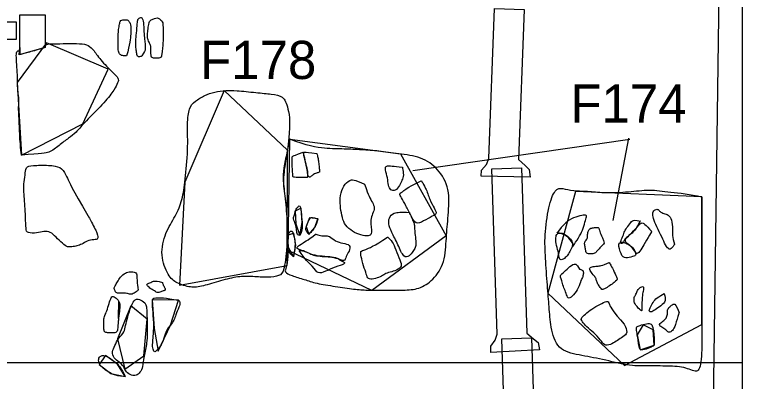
# Model space of a CAD drawing. Extents: x -29.4 to 22.1, y 358.8 to 440.
# Drawn here: x 1.42 to 10, y 399.78 to 404.11 of the extents above; entities that cross this region are included whole.
import ezdxf

# ---------------------------------------------------------------- set-up
doc = ezdxf.new("R2010")
doc.units = 0
for name, color, linetype in [('Brick', 7, 'Continuous'), ('Feature Labels', 7, 'Continuous'), ('Garden Fence', 7, 'Continuous'), ('Modern Pipe', 7, 'Continuous'), ('Quadrat Lines', 7, 'Continuous'), ('Stone', 7, 'Continuous')]:
    doc.layers.add(name, color=color, linetype=linetype)

msp = doc.modelspace()

# ---------------------------------------------------------------- linework, layer by layer
at = {"layer": 'Brick'}
for points in [[(1.4783, 403.6476), (1.4783, 404.1061), (1.7764, 404.1061), (1.7764, 403.7213), (1.4687, 403.6347), (1.4783, 403.7213)], [(0.8662, 404.0227), (1.4335, 404.0227), (1.4335, 403.8143), (0.8662, 403.8143)]]:
    msp.add_lwpolyline(points, close=True, dxfattribs=at)
for points in [[(2.7369, 403.6202), (2.7745, 403.7603), (2.7882, 403.8922), (2.79, 403.9994), (2.758, 404.0351), (2.7479, 404.0488), (2.7113, 404.0479), (2.6756, 404.0433), (2.66, 404.0324), (2.65, 403.9838), (2.6399, 403.916), (2.6381, 403.8501), (2.6371, 403.7951), (2.6344, 403.7182), (2.6417, 403.6623), (2.6628, 403.6275), (2.7131, 403.6202), (2.7369, 403.6202), (2.7369, 403.6202), (2.7369, 403.6202)], [(2.9164, 403.6202), (2.9521, 403.6715), (2.9585, 403.6999), (2.9548, 403.7667), (2.9457, 403.829), (2.9393, 403.9353), (2.9365, 404.0433), (2.9155, 404.0727), (2.9054, 404.0754), (2.8834, 404.0662), (2.8697, 404.0534), (2.8624, 404.0131), (2.8532, 403.8849), (2.845, 403.7942), (2.8441, 403.7154), (2.856, 403.6623), (2.8605, 403.6092), (2.8908, 403.6101), (2.9109, 403.6147), (2.9164, 403.6202), (2.9164, 403.6202), (2.9164, 403.6202)], [(3.1483, 403.6203), (3.1622, 403.6974), (3.166, 403.779), (3.1685, 403.8694), (3.1666, 403.9674), (3.1647, 404.0274), (3.1211, 404.0622), (3.0959, 404.0717), (3.0706, 404.0635), (3.0232, 404.0445), (3.0055, 404.0281), (2.9979, 404.0021), (2.9872, 403.9193), (2.9821, 403.8567), (2.9802, 403.8258), (3.0099, 403.7676), (3.0232, 403.7417), (3.0219, 403.6778), (3.0251, 403.6279), (3.027, 403.6039), (3.058, 403.5912), (3.142, 403.5957), (3.1483, 403.6203), (3.1483, 403.6203), (3.1483, 403.6203)]]:
    msp.add_open_spline(points, degree=3, dxfattribs=at)
at = {"layer": 'Feature Labels'}
for p, q in [((6.1123, 402.2701), (8.6719, 402.6408)), ((8.475, 401.6793), (8.6603, 402.6524))]:
    msp.add_line(p, q, dxfattribs=at)
at = {"layer": 'Garden Fence'}
msp.add_lwpolyline([(9.3991, 418.2415), (9.2845, 405.853), (9.7427, 405.7957), (9.4563, 385.2551), (9.1413, 385.2551), (9.0841, 380.0001)], dxfattribs=at)
at = {"layer": 'Modern Pipe'}
for points in [[(7.4356, 402.3274), (7.4841, 402.2799), (7.4961, 402.1929), (6.9203, 402.2023), (6.9243, 402.2743), (6.9831, 402.342), (7.0107, 402.411), (7.0748, 404.1821), (7.4239, 404.1695), (7.3598, 402.3983)], [(7.5376, 400.2843), (7.5892, 400.2401), (7.6071, 400.1542), (7.032, 400.1241), (7.0311, 400.1962), (7.0851, 400.2678), (7.1079, 400.3385), (7.0449, 402.289), (7.3925, 402.3003), (7.4555, 400.3511)], [(7.656, 398.2791), (7.7076, 398.235), (7.7256, 398.1491), (7.1504, 398.119), (7.1495, 398.1911), (7.2036, 398.2627), (7.2264, 398.3334), (7.1634, 400.2839), (7.511, 400.2951), (7.5739, 398.346)]]:
    msp.add_lwpolyline(points, close=True, dxfattribs=at)
at = {"layer": 'Quadrat Lines'}
for p, q in [((10, 400), (10, 410)), ((1.7934, 403.7746), (1.4479, 403.306)), ((2.52, 403.4657), (1.7934, 403.7746)), ((2.2199, 402.8185), (2.52, 403.4657)), ((1.4479, 403.306), (1.4974, 402.4516)), ((3.8878, 403.2151), (3.4232, 402.1307)), ((4.6341, 402.5087), (3.8878, 403.2151)), ((1.4974, 402.4516), (2.2199, 402.8185)), ((4.6408, 401.3247), (4.6618, 402.6393)), ((4.6618, 402.6393), (5.9669, 402.4646)), ((4.6294, 401.149), (4.6341, 402.5087)), ((5.9669, 402.4646), (6.5062, 401.5009)), ((3.4232, 402.1307), (3.3616, 400.9177)), ((8.031, 402.0231), (7.7067, 400.8235)), ((9.5223, 401.9573), (8.031, 402.0231)), ((9.522, 400.4531), (9.5223, 401.9573)), ((4.796, 401.8268), (4.7238, 401.7892)), ((4.7238, 401.7892), (4.7331, 401.6423)), ((4.8056, 401.6565), (4.796, 401.8268)), ((4.8929, 401.7133), (4.8562, 401.6077)), ((4.9915, 401.6984), (4.8929, 401.7133)), ((4.9562, 401.5991), (4.9915, 401.6984)), ((4.7331, 401.6423), (4.7799, 401.5045)), ((4.7799, 401.5045), (4.8056, 401.6565)), ((4.8562, 401.6077), (4.8876, 401.5154)), ((4.8876, 401.5154), (4.9562, 401.5991)), ((4.7075, 401.5305), (4.6357, 401.5025)), ((4.7332, 401.3878), (4.7075, 401.5305)), ((4.6357, 401.5025), (4.6409, 401.3654)), ((6.5062, 401.5009), (5.6294, 400.8553)), ((4.6409, 401.3654), (4.7039, 401.2533)), ((4.7039, 401.2533), (4.7332, 401.3878)), ((5.6294, 400.8553), (4.6408, 401.3247)), ((3.3616, 400.9177), (4.6294, 401.149)), ((7.7067, 400.8235), (8.6102, 399.9703)), ((3.0387, 400.7439), (3.0626, 400.4071)), ((3.3476, 400.7406), (3.0387, 400.7439)), ((3.2546, 400.4439), (3.3476, 400.7406)), ((2.7872, 400.6756), (2.6314, 400.2842)), ((2.6426, 400.5239), (2.647, 400.7313)), ((2.9779, 400.515), (2.7872, 400.6756)), ((2.9401, 400.0833), (2.9779, 400.515)), ((3.0626, 400.4071), (3.1091, 400.1387)), ((3.1091, 400.1387), (3.2546, 400.4439)), ((8.6102, 399.9703), (9.522, 400.4531)), ((8.8291, 400.4505), (8.76, 400.3312)), ((8.9485, 400.39), (8.8291, 400.4505)), ((8.9608, 400.2105), (8.9485, 400.39)), ((8.76, 400.3312), (8.7932, 400.1546)), ((2.6314, 400.2842), (2.7158, 399.9259)), ((8.7932, 400.1546), (8.9608, 400.2105)), ((2.4885, 400.0888), (2.4146, 399.9828)), ((2.63, 399.9875), (2.4885, 400.0888)), ((2.7158, 399.9259), (2.9401, 400.0833)), ((10, 400), (-10, 400)), ((2.4146, 399.9828), (2.5509, 399.8755)), ((2.7201, 399.8394), (2.63, 399.9875)), ((10, 390), (10, 400)), ((2.5509, 399.8755), (2.7201, 399.8394))]:
    msp.add_line(p, q, dxfattribs=at)
at = {"layer": 'Stone'}
for points in [[(1.4974, 402.4516), (1.7343, 402.4696), (1.8244, 402.4696), (1.9403, 402.5675), (2.0561, 402.6551), (2.1411, 402.7143), (2.2209, 402.82), (2.4346, 403.026), (2.5814, 403.2012), (2.6251, 403.2913), (2.6509, 403.3454), (2.6045, 403.397), (2.4346, 403.5618), (2.3496, 403.6906), (2.2878, 403.7499), (2.1952, 403.7679), (2.0252, 403.7679), (1.8707, 403.7627), (1.7764, 403.7627), (1.7764, 403.7318), (1.7764, 403.7215), (1.7225, 403.7061), (1.6275, 403.6794), (1.5598, 403.6604), (1.4988, 403.6432), (1.4687, 403.6347), (1.475, 403.6914), (1.4356, 403.6752), (1.4356, 403.6133), (1.4433, 403.4871), (1.451, 403.3686), (1.4485, 403.2295), (1.4691, 403.1291), (1.4613, 403.0054), (1.4665, 402.9178), (1.4716, 402.789), (1.4794, 402.6731), (1.4768, 402.6371), (1.4974, 402.4516), (1.4974, 402.4516), (1.4974, 402.4516)], [(4.6341, 402.5087), (4.6746, 402.8175), (4.6403, 403.0234), (4.5873, 403.1512), (4.4501, 403.17), (4.2724, 403.1887), (4.0167, 403.2136), (3.9138, 403.2167), (3.7704, 403.1949), (3.6613, 403.1606), (3.5397, 403.0857), (3.4711, 403.0109), (3.4493, 402.8331), (3.4649, 402.5181), (3.4243, 402.1438), (3.3994, 401.9254), (3.3152, 401.7289), (3.1905, 401.5417), (3.1282, 401.2673), (3.2279, 401.0208), (3.3215, 400.9397), (3.4961, 400.8836), (3.627, 400.9023), (3.8484, 400.9709), (4.0541, 401.024), (4.2225, 401.0208), (4.4065, 401.0053), (4.5436, 401.024), (4.5966, 401.077), (4.6372, 401.4201), (4.6309, 401.7195), (4.5966, 402.019), (4.5779, 402.1937), (4.6341, 402.5087), (4.6341, 402.5087), (4.6341, 402.5087)], [(4.6618, 402.6393), (4.8615, 402.5597), (5.0931, 402.525), (5.3016, 402.525), (5.5101, 402.5134), (5.707, 402.5018), (5.9386, 402.467), (6.2166, 402.4323), (6.4134, 402.2933), (6.5524, 402.0616), (6.5293, 401.7256), (6.5061, 401.4823), (6.4945, 401.1811), (6.3555, 400.9726), (6.1818, 400.8683), (6.0081, 400.8567), (5.7765, 400.8567), (5.568, 400.8567), (5.429, 400.8683), (5.1974, 400.9031), (4.9657, 400.9378), (4.8383, 400.9842), (4.6762, 401.0305), (4.5944, 401.0737), (4.6204, 401.1224), (4.6432, 401.239), (4.6353, 401.4706), (4.6328, 401.6678), (4.6244, 401.8073), (4.6125, 401.9102), (4.5954, 402.0269), (4.5804, 402.1414), (4.5862, 402.2964), (4.6275, 402.4821), (4.6618, 402.6393), (4.6618, 402.6393), (4.6618, 402.6393)], [(4.819, 402.4858), (4.7267, 402.4514), (4.6993, 402.4397), (4.6915, 402.4363), (4.6893, 402.4285), (4.6882, 402.3843), (4.6887, 402.3547), (4.6921, 402.2954), (4.6971, 402.2283), (4.6949, 402.206), (4.6999, 402.1931), (4.7139, 402.1898), (4.7575, 402.187), (4.7938, 402.1864), (4.8346, 402.1858), (4.8728, 402.1865), (4.8701, 402.1933), (4.8686, 402.2228), (4.8697, 402.262), (4.8652, 402.2934), (4.8525, 402.334), (4.8392, 402.3894), (4.8319, 402.4358), (4.8244, 402.462), (4.819, 402.4858), (4.819, 402.4858), (4.819, 402.4858)], [(4.981, 402.4704), (4.8849, 402.4833), (4.8262, 402.4878), (4.8217, 402.4878), (4.824, 402.4632), (4.8368, 402.4039), (4.853, 402.3323), (4.8698, 402.2585), (4.8799, 402.1814), (4.9173, 402.1998), (4.9419, 402.2283), (4.9643, 402.2339), (4.9855, 402.2406), (5.0028, 402.2457), (5.0112, 402.2507), (5.0123, 402.2563), (5.0107, 402.2736), (5.0062, 402.3374), (4.9972, 402.3983), (4.9872, 402.4486), (4.981, 402.4704), (4.981, 402.4704), (4.981, 402.4704)], [(2.2804, 401.7375), (2.0892, 402.0644), (2.0335, 402.1952), (1.979, 402.3005), (1.875, 402.3332), (1.6608, 402.332), (1.5482, 402.3223), (1.5446, 402.2484), (1.5252, 402.1322), (1.5228, 402.0414), (1.5434, 401.7787), (1.5494, 401.5644), (1.5615, 401.5341), (1.6825, 401.5281), (1.7624, 401.5571), (1.8387, 401.5474), (1.9016, 401.4881), (1.9839, 401.4034), (2.0371, 401.3634), (2.1097, 401.3707), (2.1654, 401.384), (2.2235, 401.407), (2.2876, 401.4494), (2.376, 401.4542), (2.405, 401.4627), (2.3869, 401.5474), (2.2804, 401.7375), (2.2804, 401.7375), (2.2804, 401.7375)], [(5.9893, 402.3097), (5.8787, 402.3215), (5.7932, 402.3347), (5.7829, 402.2846), (5.8168, 402.1814), (5.8212, 402.0929), (5.8492, 402.0354), (5.9053, 402.0236), (5.9613, 402.0944), (5.9819, 402.1563), (6.0084, 402.2094), (5.9893, 402.3097), (5.9893, 402.3097), (5.9893, 402.3097)], [(5.5425, 402.1092), (5.4213, 402.1663), (5.3671, 402.1624), (5.2942, 402.0934), (5.2529, 401.9761), (5.2548, 401.85), (5.2745, 401.7425), (5.3001, 401.6401), (5.376, 401.5671), (5.4745, 401.51), (5.5779, 401.4952), (5.6232, 401.506), (5.6272, 401.576), (5.6124, 401.6489), (5.6203, 401.7219), (5.6567, 401.7997), (5.6617, 401.8421), (5.6272, 401.9061), (5.5858, 401.984), (5.5425, 402.1092), (5.5425, 402.1092), (5.5425, 402.1092)], [(6.2118, 402.149), (6.0688, 402.0826), (5.9996, 402.0222), (5.9436, 401.9956), (5.976, 401.9588), (6.0305, 401.857), (6.0924, 401.7302), (6.1484, 401.6299), (6.2354, 401.6698), (6.3518, 401.7361), (6.4005, 401.7612), (6.3666, 401.8202), (6.312, 401.9234), (6.2649, 402.0693), (6.2118, 402.149), (6.2118, 402.149), (6.2118, 402.149)], [(9.5223, 401.9573), (9.3783, 401.9921), (9.1351, 402.0152), (8.9035, 402.05), (8.6603, 402.0152), (8.3823, 402.0036), (8.197, 402.0268), (8.0001, 402.0268), (7.8727, 402.0616), (7.7917, 402.0616), (7.7106, 401.853), (7.6643, 401.4939), (7.6758, 401.2506), (7.699, 400.9031), (7.7222, 400.6598), (7.7337, 400.4281), (7.8148, 400.1501), (8.0696, 400.0921), (8.3476, 400.0458), (8.6487, 399.9647), (8.8803, 399.9647), (9.1235, 399.9647), (9.3436, 399.9531), (9.4861, 399.8604), (9.522, 400.0458), (9.5221, 400.4281), (9.5222, 400.8452), (9.5222, 401.239), (9.5223, 401.6098), (9.5223, 401.7835), (9.5223, 401.9573), (9.5223, 401.9573), (9.5223, 401.9573)], [(4.7799, 401.5045), (4.814, 401.5705), (4.8047, 401.6612), (4.7962, 401.7868), (4.7838, 401.8714), (4.7489, 401.8326), (4.7249, 401.7969), (4.7225, 401.7574), (4.7032, 401.7147), (4.7032, 401.6868), (4.7287, 401.6503), (4.7396, 401.5829), (4.7481, 401.5169), (4.7535, 401.5123), (4.7799, 401.5045), (4.7799, 401.5045), (4.7799, 401.5045)], [(6.0724, 401.7748), (5.9775, 401.7803), (5.8758, 401.7774), (5.8301, 401.7081), (5.8227, 401.6432), (5.8581, 401.5518), (5.9392, 401.3911), (6.0055, 401.2333), (6.0747, 401.2598), (6.1145, 401.3159), (6.147, 401.3601), (6.1499, 401.4088), (6.1396, 401.5135), (6.1322, 401.5769), (6.1321, 401.6403), (6.116, 401.6667), (6.0917, 401.732), (6.076, 401.7677), (6.0724, 401.7748), (6.0724, 401.7748), (6.0724, 401.7748)], [(9.199, 401.3994), (9.1727, 401.4826), (9.1756, 401.5776), (9.1705, 401.6908), (9.1274, 401.7521), (9.072, 401.7623), (9.0238, 401.7828), (9.0099, 401.8142), (8.9712, 401.8127), (8.9377, 401.7762), (8.945, 401.7083), (8.9858, 401.609), (9.053, 401.4826), (9.0902, 401.387), (9.1391, 401.3256), (9.1785, 401.3673), (9.199, 401.3994), (9.199, 401.3994), (9.199, 401.3994)], [(4.9915, 401.6984), (4.9318, 401.7201), (4.9024, 401.7209), (4.8768, 401.6604), (4.8504, 401.5937), (4.8458, 401.572), (4.8706, 401.5348), (4.8877, 401.5154), (4.9287, 401.5619), (4.9722, 401.6209), (4.9915, 401.6984), (4.9915, 401.6984), (4.9915, 401.6984)], [(7.8134, 401.5365), (7.8915, 401.633), (7.9544, 401.6932), (8.0634, 401.7321), (8.149, 401.7498), (8.1681, 401.7343), (8.142, 401.6642), (8.1158, 401.5622), (8.0712, 401.483), (7.9915, 401.3616), (7.9971, 401.3772), (7.9963, 401.4235), (7.9642, 401.4744), (7.9103, 401.5165), (7.8628, 401.5346), (7.8222, 401.5392), (7.8134, 401.5365), (7.8134, 401.5365), (7.8134, 401.5365)], [(8.7976, 401.6729), (8.7328, 401.6855), (8.7028, 401.6862), (8.6612, 401.6278), (8.6123, 401.5628), (8.5992, 401.519), (8.5634, 401.435), (8.5547, 401.4175), (8.6014, 401.425), (8.5982, 401.4331), (8.6084, 401.4573), (8.6409, 401.4889), (8.6862, 401.5217), (8.732, 401.5627), (8.7648, 401.6205), (8.7849, 401.658), (8.7976, 401.6729), (8.7976, 401.6729), (8.7976, 401.6729)], [(8.3688, 401.4122), (8.3612, 401.4611), (8.3216, 401.5254), (8.31, 401.5809), (8.3046, 401.6002), (8.254, 401.5969), (8.2089, 401.5903), (8.1902, 401.5749), (8.1743, 401.543), (8.1732, 401.488), (8.1705, 401.4594), (8.1419, 401.4407), (8.1364, 401.4072), (8.1457, 401.3583), (8.1556, 401.3115), (8.1573, 401.2912), (8.2067, 401.2835), (8.2617, 401.2885), (8.2859, 401.3209), (8.315, 401.3544), (8.3688, 401.4122), (8.3688, 401.4122), (8.3688, 401.4122)], [(8.9306, 401.5511), (8.8532, 401.6351), (8.8123, 401.6767), (8.7423, 401.5774), (8.6466, 401.4934), (8.5985, 401.4314), (8.6766, 401.389), (8.7335, 401.3167), (8.7481, 401.2722), (8.8043, 401.3313), (8.8452, 401.4095), (8.9306, 401.5511), (8.9306, 401.5511), (8.9306, 401.5511)], [(4.7039, 401.2533), (4.7334, 401.3859), (4.7132, 401.4983), (4.6853, 401.5705), (4.6543, 401.5418), (4.6347, 401.4968), (4.6362, 401.4434), (4.6384, 401.3976), (4.6415, 401.3469), (4.6431, 401.3136), (4.7039, 401.2533), (4.7039, 401.2533), (4.7039, 401.2533)], [(4.9654, 401.5182), (4.8718, 401.4441), (4.7758, 401.3952), (4.7448, 401.3619), (4.7432, 401.3456), (4.8205, 401.3244), (4.9093, 401.2804), (5.0086, 401.2584), (5.1372, 401.2527), (5.2365, 401.2283), (5.3106, 401.1909), (5.3211, 401.2544), (5.3643, 401.3171), (5.3822, 401.3961), (5.2853, 401.4115), (5.1974, 401.4335), (5.125, 401.5036), (5.0802, 401.4987), (5.0476, 401.4954), (4.9654, 401.5182), (4.9654, 401.5182), (4.9654, 401.5182)], [(8.0004, 401.4001), (7.9431, 401.4943), (7.8653, 401.5339), (7.8094, 401.5339), (7.7981, 401.4773), (7.7981, 401.4164), (7.8299, 401.3067), (7.8356, 401.2557), (7.8448, 401.2076), (7.9028, 401.2295), (7.941, 401.2727), (7.9743, 401.3279), (8.0004, 401.4001), (8.0004, 401.4001), (8.0004, 401.4001)], [(5.8153, 401.4835), (5.6503, 401.3744), (5.5368, 401.3302), (5.4911, 401.3213), (5.5014, 401.2624), (5.5309, 401.1444), (5.5677, 401.0397), (5.581, 400.9866), (5.6473, 400.9881), (5.7343, 401.0146), (5.7785, 401.0486), (5.8419, 401.0707), (5.9229, 401.0913), (5.9878, 401.1385), (5.9657, 401.2048), (5.9097, 401.3405), (5.8714, 401.4334), (5.8153, 401.4835), (5.8153, 401.4835), (5.8153, 401.4835)], [(8.5547, 401.4174), (8.5306, 401.4007), (8.5576, 401.3036), (8.5992, 401.2254), (8.689, 401.2495), (8.75, 401.2712), (8.7411, 401.2853), (8.726, 401.3389), (8.6803, 401.3871), (8.6353, 401.4054), (8.6012, 401.4254), (8.5937, 401.4158), (8.5699, 401.4118), (8.5547, 401.4174), (8.5547, 401.4174), (8.5547, 401.4174)], [(4.7717, 401.328), (4.8352, 401.2242), (4.9443, 401.1322), (4.9907, 401.0467), (5.0753, 401.076), (5.1974, 401.133), (5.3179, 401.1672), (5.3028, 401.1888), (5.2736, 401.2035), (5.2288, 401.2326), (5.192, 401.2467), (5.1194, 401.2534), (5.0135, 401.2581), (4.9384, 401.2693), (4.8817, 401.2973), (4.8299, 401.3226), (4.7936, 401.3265), (4.7717, 401.328), (4.7717, 401.328), (4.7717, 401.328)], [(8.0782, 401.1077), (8.0425, 401.1736), (8.0012, 401.1704), (7.9313, 401.1069), (7.863, 401.0433), (7.8479, 401.0266), (7.8598, 401.0004), (7.8757, 400.9352), (7.9019, 400.8716), (7.9273, 400.8025), (7.948, 400.7469), (8.0083, 400.7961), (8.0703, 400.8851), (8.0957, 400.9829), (8.1188, 401.0131), (8.1251, 401.0624), (8.1227, 401.0926), (8.0782, 401.1077), (8.0782, 401.1077), (8.0782, 401.1077)], [(8.429, 401.1843), (8.3415, 401.1447), (8.2866, 401.1442), (8.2225, 401.1346), (8.1924, 401.1217), (8.2034, 401.0815), (8.2545, 401.0247), (8.2756, 400.9912), (8.2832, 400.9534), (8.3085, 400.9075), (8.3363, 400.8731), (8.3463, 400.8588), (8.4012, 400.8903), (8.4657, 400.9305), (8.5078, 400.9668), (8.5298, 400.9859), (8.5111, 401.0208), (8.4653, 401.1231), (8.429, 401.1843), (8.429, 401.1843), (8.429, 401.1843)], [(2.8715, 400.8581), (2.8601, 400.9466), (2.8594, 401.0385), (2.8486, 401.073), (2.777, 401.0763), (2.725, 401.0669), (2.6574, 401.0101), (2.6277, 400.9554), (2.6007, 400.9067), (2.5858, 400.8804), (2.6068, 400.8358), (2.6216, 400.8202), (2.6831, 400.8243), (2.7412, 400.8236), (2.7777, 400.804), (2.8263, 400.8196), (2.8715, 400.8581), (2.8715, 400.8581), (2.8715, 400.8581)], [(3.1586, 400.948), (3.1018, 400.9662), (3.0606, 400.9696), (3.0248, 400.95), (2.9742, 400.9351), (2.9735, 400.9196), (3.008, 400.8838), (3.0674, 400.8486), (3.1066, 400.8216), (3.1505, 400.8439), (3.1876, 400.8534), (3.1951, 400.8757), (3.1728, 400.9061), (3.1586, 400.948), (3.1586, 400.948), (3.1586, 400.948)], [(8.8149, 400.6197), (8.8126, 400.7607), (8.8321, 400.8574), (8.8366, 400.9121), (8.7909, 400.8897), (8.7609, 400.8589), (8.7459, 400.8094), (8.7204, 400.7727), (8.7212, 400.7352), (8.7324, 400.685), (8.8111, 400.6077), (8.8149, 400.6197), (8.8149, 400.6197), (8.8149, 400.6197)], [(9.0749, 400.8184), (9.0195, 400.7854), (8.9753, 400.7584), (8.9348, 400.6992), (8.9011, 400.6317), (8.9003, 400.6115), (8.9161, 400.5935), (8.9663, 400.6235), (9.039, 400.6737), (9.1019, 400.7307), (9.0749, 400.8184), (9.0749, 400.8184), (9.0749, 400.8184)], [(2.6426, 400.5239), (2.6517, 400.6171), (2.666, 400.7025), (2.6269, 400.7526), (2.5735, 400.7943), (2.5501, 400.7676), (2.524, 400.679), (2.4973, 400.5911), (2.4713, 400.552), (2.4661, 400.4868), (2.4674, 400.4301), (2.47, 400.365), (2.4973, 400.3578), (2.5533, 400.3539), (2.6198, 400.3539), (2.6308, 400.3956), (2.636, 400.4659), (2.6426, 400.5239), (2.6426, 400.5239), (2.6426, 400.5239)], [(2.9779, 400.515), (2.974, 400.6463), (2.9714, 400.6978), (2.9058, 400.7455), (2.8363, 400.7635), (2.7873, 400.6759), (2.7513, 400.5394), (2.7204, 400.4377), (2.7153, 400.3656), (2.6393, 400.2947), (2.5968, 400.2007), (2.5634, 400.1325), (2.5814, 400.0565), (2.6522, 400.0101), (2.705, 399.9599), (2.7294, 399.8891), (2.7963, 399.8505), (2.8491, 399.8466), (2.8968, 399.8878), (2.9276, 399.947), (2.9379, 400.0681), (2.9804, 400.2497), (2.9791, 400.3385), (2.9779, 400.515), (2.9779, 400.515), (2.9779, 400.515)], [(3.3476, 400.7406), (3.1936, 400.7686), (3.0472, 400.7762), (3.0383, 400.7406), (3.0434, 400.6438), (3.0612, 400.477), (3.0511, 400.2822), (3.0383, 400.1905), (3.0587, 400.132), (3.0765, 400.1269), (3.1516, 400.2071), (3.186, 400.3229), (3.2114, 400.4019), (3.2547, 400.4439), (3.3018, 400.5076), (3.312, 400.5598), (3.3578, 400.6654), (3.373, 400.7189), (3.3476, 400.7406), (3.3476, 400.7406), (3.3476, 400.7406)], [(8.6047, 400.4591), (8.4733, 400.6028), (8.4196, 400.7101), (8.411, 400.7395), (8.3193, 400.6911), (8.2189, 400.6374), (8.1463, 400.5734), (8.084, 400.5232), (8.1186, 400.4764), (8.1791, 400.4107), (8.2691, 400.338), (8.3435, 400.2497), (8.3816, 400.1943), (8.4646, 400.2255), (8.5269, 400.267), (8.5874, 400.3068), (8.6549, 400.3518), (8.6047, 400.4591), (8.6047, 400.4591), (8.6047, 400.4591)], [(9.2523, 400.5954), (9.2171, 400.6854), (9.1961, 400.7056), (9.1519, 400.6712), (9.1137, 400.6359), (9.1167, 400.5879), (9.1099, 400.5362), (9.077, 400.5039), (9.0215, 400.459), (9.0163, 400.444), (9.0597, 400.414), (9.1092, 400.3795), (9.1339, 400.3562), (9.1744, 400.3757), (9.2089, 400.4402), (9.2523, 400.5954), (9.2523, 400.5954), (9.2523, 400.5954)], [(8.9608, 400.2105), (8.9608, 400.3139), (8.9464, 400.4101), (8.9284, 400.4677), (8.8718, 400.4668), (8.7864, 400.4398), (8.7504, 400.4308), (8.7477, 400.4047), (8.7594, 400.3346), (8.772, 400.2537), (8.7801, 400.1934), (8.7891, 400.1574), (8.8143, 400.1502), (8.914, 400.1763), (8.9608, 400.2105), (8.9608, 400.2105), (8.9608, 400.2105)], [(2.7201, 399.8394), (2.6706, 399.9431), (2.6263, 399.991), (2.545, 400.0555), (2.4776, 400.0918), (2.439, 400.0907), (2.4056, 400.0607), (2.4045, 400.0054), (2.4471, 399.9449), (2.5001, 399.908), (2.5733, 399.8642), (2.6176, 399.8504), (2.6827, 399.8423), (2.7201, 399.8394), (2.7201, 399.8394), (2.7201, 399.8394)]]:
    msp.add_open_spline(points, degree=3, dxfattribs=at)

# ---------------------------------------------------------------- texts
at = {"layer": 'Feature Labels'}
for s, p in [('F178', (3.6026, 403.3489)), ('F174', (7.9702, 402.8347))]:
    msp.add_text(s, height=0.45, dxfattribs=at).set_placement(p)

doc.saveas('drawing.dxf')
